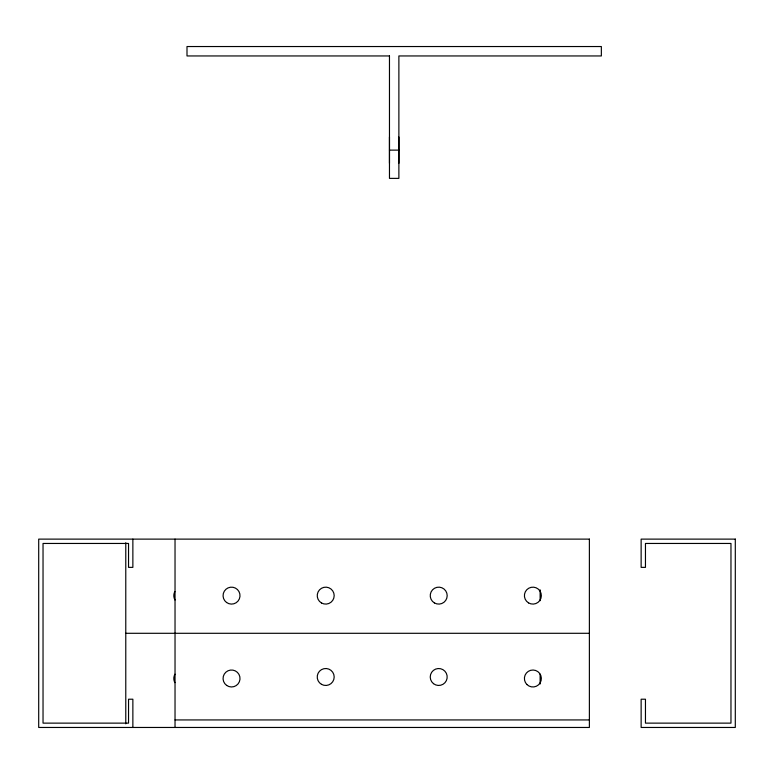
<?xml version="1.0" encoding="UTF-8"?>
<svg xmlns="http://www.w3.org/2000/svg" width="774" height="774" viewBox="0 0 774 774"><rect width="100%" height="100%" fill="white"/><g stroke="black" fill="none" stroke-linecap="round" stroke-linejoin="round"><path stroke-width="1.16" d="M389.467 150.127L398.881 150.127M125.775 633.296L589.382 633.296M175.03 719.936L589.382 719.936M540.126 589.827L540.126 600.701M540.126 674.202L540.126 684.003M398.881 136.998L398.881 163.256M389.467 136.998L389.467 163.256M175.03 539.12L175.03 727.463M132.867 539.12L132.867 567.371L128.542 567.371L128.542 543.454L43.034 543.454L43.034 723.129L128.542 723.129L128.542 699.212L132.867 699.212L132.867 727.463M125.775 542.748L125.775 723.845M175.021 599.995A8.475 8.475 0 0 1 174.866 591.52M174.895 682.658A8.475 8.475 0 0 1 174.982 674.183M389.467 55.951L389.467 178.378L398.881 178.378L398.881 55.951L601.35 55.951L601.35 46.537L186.998 46.537L186.998 55.951L389.467 55.951M589.382 539.12L38.7 539.12L38.7 727.463L589.382 727.463L589.382 539.12M735.3 539.12L641.133 539.12L641.133 567.371L645.458 567.371L645.458 543.454L730.966 543.454L730.966 723.129L645.458 723.129L645.458 699.212L641.133 699.212L641.133 727.463L735.3 727.463L735.3 539.12M321.471 684.332A8.475 8.475 0 0 0 334.184 676.989A8.475 8.475 0 0 0 321.471 669.645A8.475 8.475 0 0 0 321.471 684.332M433.479 683.655A8.475 8.475 0 0 0 447.101 678.188A8.475 8.475 0 0 0 435.559 669.123A8.475 8.475 0 0 0 433.479 683.655M434.408 602.927A8.475 8.475 0 0 0 447.188 595.699A8.475 8.475 0 0 0 434.533 588.25A8.475 8.475 0 0 0 434.408 602.927M321.471 602.965A8.475 8.475 0 0 0 334.184 595.622A8.475 8.475 0 0 0 321.471 588.288A8.475 8.475 0 0 0 321.471 602.965M226.579 602.501A8.475 8.475 0 0 0 239.969 596.473A8.475 8.475 0 0 0 228.049 587.901A8.475 8.475 0 0 0 226.579 602.501M226.647 685.416A8.475 8.475 0 0 0 239.979 679.272A8.475 8.475 0 0 0 227.982 670.797A8.475 8.475 0 0 0 226.647 685.416M528.516 602.888A8.475 8.475 0 0 0 541.355 595.777A8.475 8.475 0 0 0 528.777 588.211A8.475 8.475 0 0 0 528.516 602.888M526.949 684.555A8.475 8.475 0 0 0 541.094 680.607A8.475 8.475 0 0 0 530.606 670.332A8.475 8.475 0 0 0 526.949 684.555"/></g></svg>
